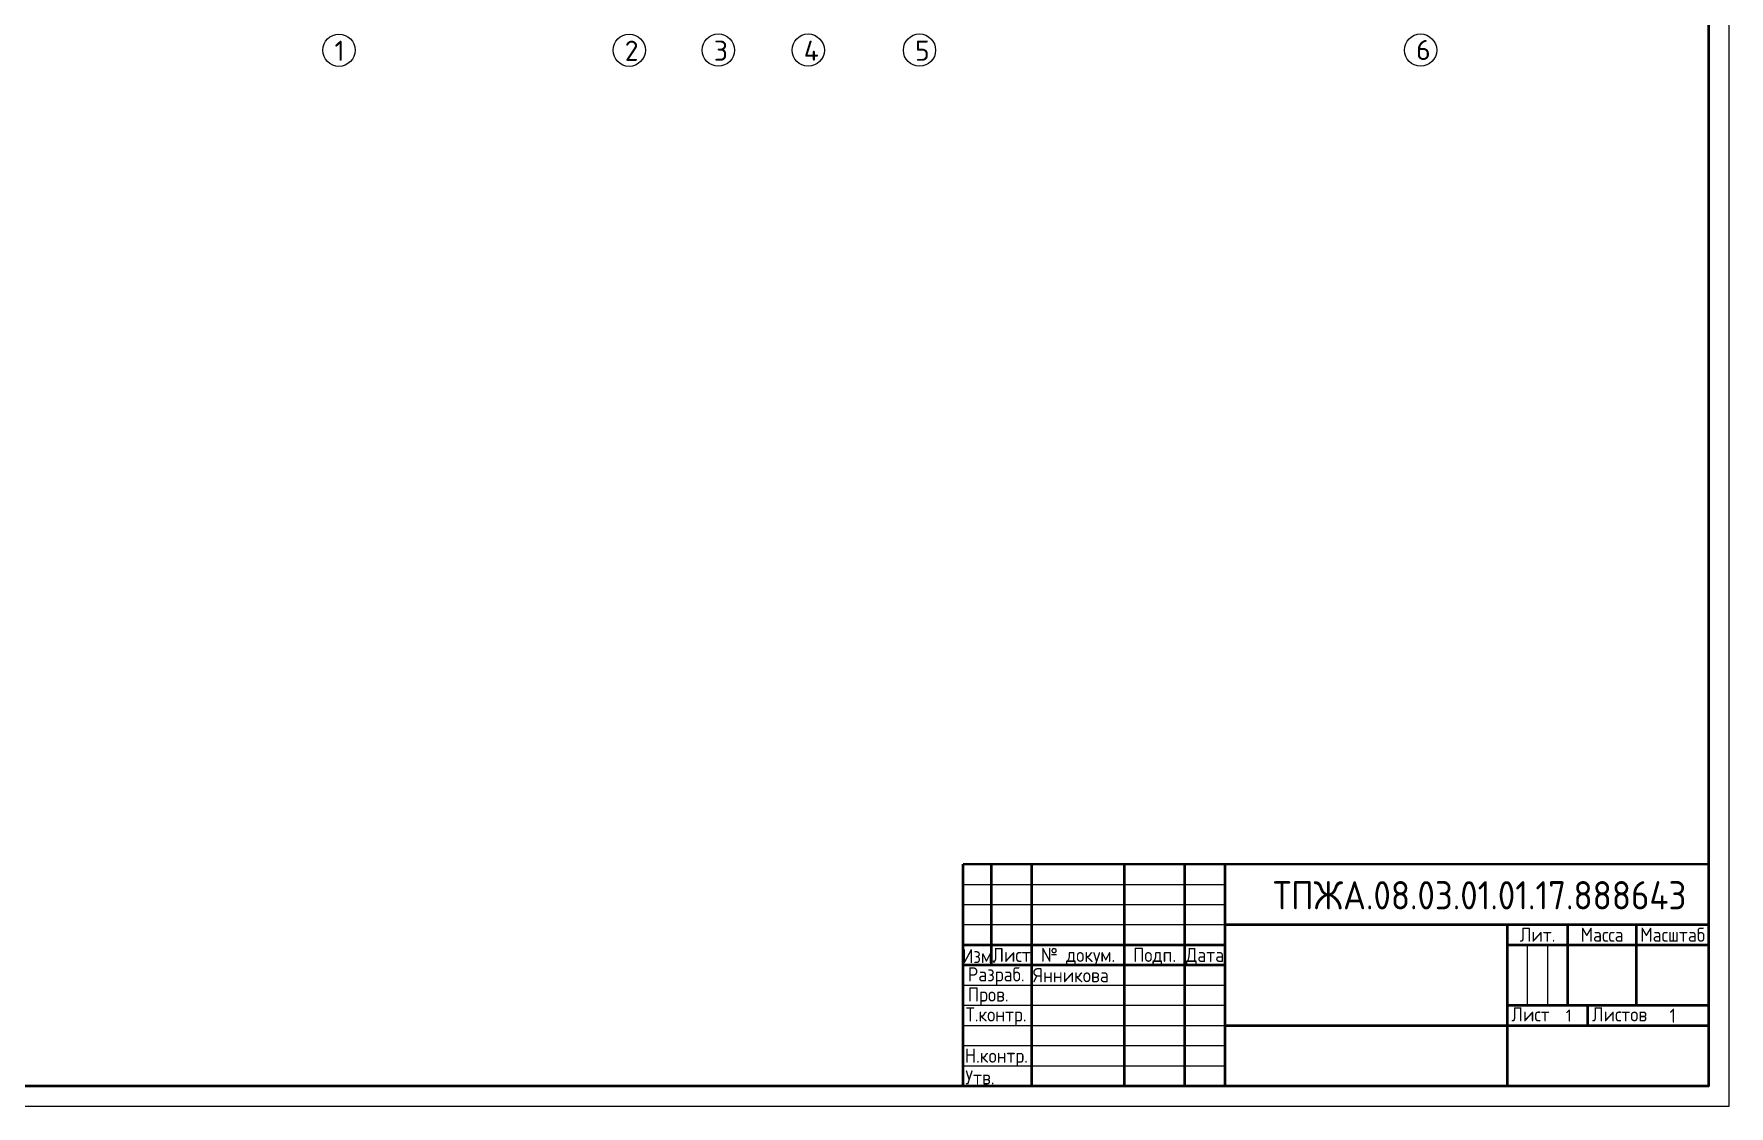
# Model space of a CAD drawing. Header units: millimetres. Extents: x -121275 to -95372, y 16759 to 40426.
# Drawn here: x -118187.4 to -117766.9, y 39038.2 to 39304.2 of the extents above; entities that cross this region are included whole.
import ezdxf
from ezdxf.enums import TextEntityAlignment as Align

# ---------------------------------------------------------------- set-up
doc = ezdxf.new("R2010")
doc.units = ezdxf.units.MM
doc.header["$LTSCALE"] = 0.5
for name, color, linetype, lineweight in [('0.25-STAMP', 10, 'Continuous', 25), ('0.25-TEXT', 10, 'Continuous', 25), ('0.3-STAMP', 7, 'Continuous', 30), ('Толстый', 7, 'Continuous', 40), ('ТОНКИЕе', 7, 'Continuous', 25)]:
    doc.layers.add(name, color=color, linetype=linetype, lineweight=lineweight)
doc.styles.add('Наклонный', font='isocpeur.ttf', dxfattribs={"height": 3.5})

msp = doc.modelspace()

# ---------------------------------------------------------------- linework, layer by layer
at = {"layer": '0.25-STAMP', "color": 7}
for p, q in [((-117956.861, 39093.24), (-117891.861, 39093.24)), ((-117956.861, 39088.24), (-117891.861, 39088.24)), ((-117956.861, 39083.24), (-117891.861, 39083.24)), ((-117816.861, 39063.24), (-117816.861, 39078.24)), ((-117811.861, 39063.24), (-117811.861, 39078.24)), ((-117956.861, 39068.24), (-117891.861, 39068.24)), ((-117956.861, 39063.24), (-117891.861, 39063.24)), ((-117956.861, 39058.24), (-117891.861, 39058.24)), ((-117956.861, 39053.24), (-117891.861, 39053.24)), ((-117956.861, 39048.24), (-117891.861, 39048.24))]:
    msp.add_line(p, q, dxfattribs=at)
msp.add_lwpolyline([(-118607.861, 39038.24), (-117766.861, 39038.24), (-117766.861, 39632.24), (-118607.861, 39632.24), (-118607.861, 39038.24)], dxfattribs=at)
at = {"layer": '0.3-STAMP', "color": 7, "lineweight": 50}
for p, q in [((-117956.861, 39043.24), (-117956.861, 39098.24)), ((-117949.861, 39073.24), (-117949.861, 39098.24)), ((-117939.861, 39043.24), (-117939.861, 39098.24)), ((-117916.861, 39043.24), (-117916.861, 39098.24)), ((-117901.861, 39043.24), (-117901.861, 39098.24)), ((-117891.861, 39043.24), (-117891.861, 39098.24)), ((-117891.861, 39083.24), (-117771.861, 39083.24)), ((-117821.861, 39043.24), (-117821.861, 39083.24)), ((-117806.861, 39063.24), (-117806.861, 39083.24)), ((-117789.861, 39063.24), (-117789.861, 39083.24)), ((-117956.861, 39078.24), (-117891.861, 39078.24)), ((-117821.861, 39078.24), (-117771.861, 39078.24)), ((-117956.861, 39073.24), (-117891.861, 39073.24)), ((-117821.861, 39063.24), (-117771.861, 39063.24)), ((-117801.861, 39058.24), (-117801.861, 39063.24)), ((-117891.861, 39058.24), (-117771.861, 39058.24))]:
    msp.add_line(p, q, dxfattribs=at)
at = {"layer": '0.3-STAMP', "color": 7}
for p, q in [((-117771.861, 39043.24), (-117771.861, 39098.24)), ((-117956.861, 39043.24), (-117771.861, 39043.24))]:
    msp.add_line(p, q, dxfattribs=at)
at = {"layer": '0.3-STAMP', "color": 7, "lineweight": 50}
msp.add_lwpolyline([(-118587.861, 39043.24), (-117771.861, 39043.24), (-117771.861, 39627.24), (-118587.861, 39627.24), (-118587.861, 39043.24)], dxfattribs=at)
at = {"layer": 'Толстый', "color": 7}
msp.add_line((-117956.861, 39098.24), (-117771.861, 39098.24), dxfattribs=at)
at = {"layer": 'ТОНКИЕе', "color": 7}
for centre in [(-118017.587, 39300.144), (-117995.287, 39300.144), (-117967.687, 39300.144), (-117843.387, 39300.144), (-118111.687, 39300.118), (-118039.687, 39300.118)]:
    msp.add_circle(centre, 4, dxfattribs=at)

# ---------------------------------------------------------------- texts
at = {"layer": '0.25-TEXT', "color": 7, "style": 'Наклонный', "width": 0.9}
for s, height, p in [('ТПЖА.08.03.01.01.17.888643 ', 7, (-117879.968, 39087.026)), ('Разраб.', 3.5, (-117955.704, 39069.161)), ('Янникова', 3.5, (-117939.515, 39068.949)), ('Пров.', 3.5, (-117955.704, 39064.161)), ('Т.контр.', 3.5, (-117956.224, 39059.215)), ('Лист', 3.5, (-117820.861, 39059.24)), ('Листов', 3.5, (-117800.861, 39059.24)), ('1', 3.5, (-117781.628, 39058.908)), ('Н.контр.', 3.5, (-117956.432, 39048.994)), ('Утв.', 3.5, (-117956.314, 39043.592))]:
    msp.add_text(s, height=height, dxfattribs=at).set_placement(p)
for s, p in [('Лит.', (-117814.361, 39080.74)), ('Масса', (-117798.361, 39080.74)), ('Масштаб', (-117780.861, 39080.74)), ('Изм.', (-117952.91, 39075.445)), ('Лист', (-117944.861, 39075.74)), ('№ докум.', (-117928.361, 39075.74)), ('Подп.', (-117909.361, 39075.74)), ('Дата', (-117896.861, 39075.74))]:
    msp.add_text(s, height=3.5, dxfattribs=at).set_placement(p, align=Align.MIDDLE_CENTER)
at = {"layer": '0.25-TEXT', "color": 7, "style": 'Наклонный'}
msp.add_text('1', height=3, dxfattribs=at).set_placement((-117807.388, 39059.181))
at = {"layer": 'ТОНКИЕе', "color": 7, "char_height": 5, "attachment_point": 1, "style": 'Наклонный'}
for s, insert in [('1', (-118112.798, 39302.482)), ('2', (-118040.798, 39302.482)), ('3', (-118018.698, 39302.508)), ('4', (-117996.398, 39302.508)), ('5', (-117968.798, 39302.508)), ('6', (-117844.498, 39302.689))]:
    msp.add_mtext_dynamic_manual_height_columns(s, width=1.68113, gutter_width=35, heights=[0], dxfattribs=dict(at, insert=insert))

doc.saveas('drawing.dxf')
